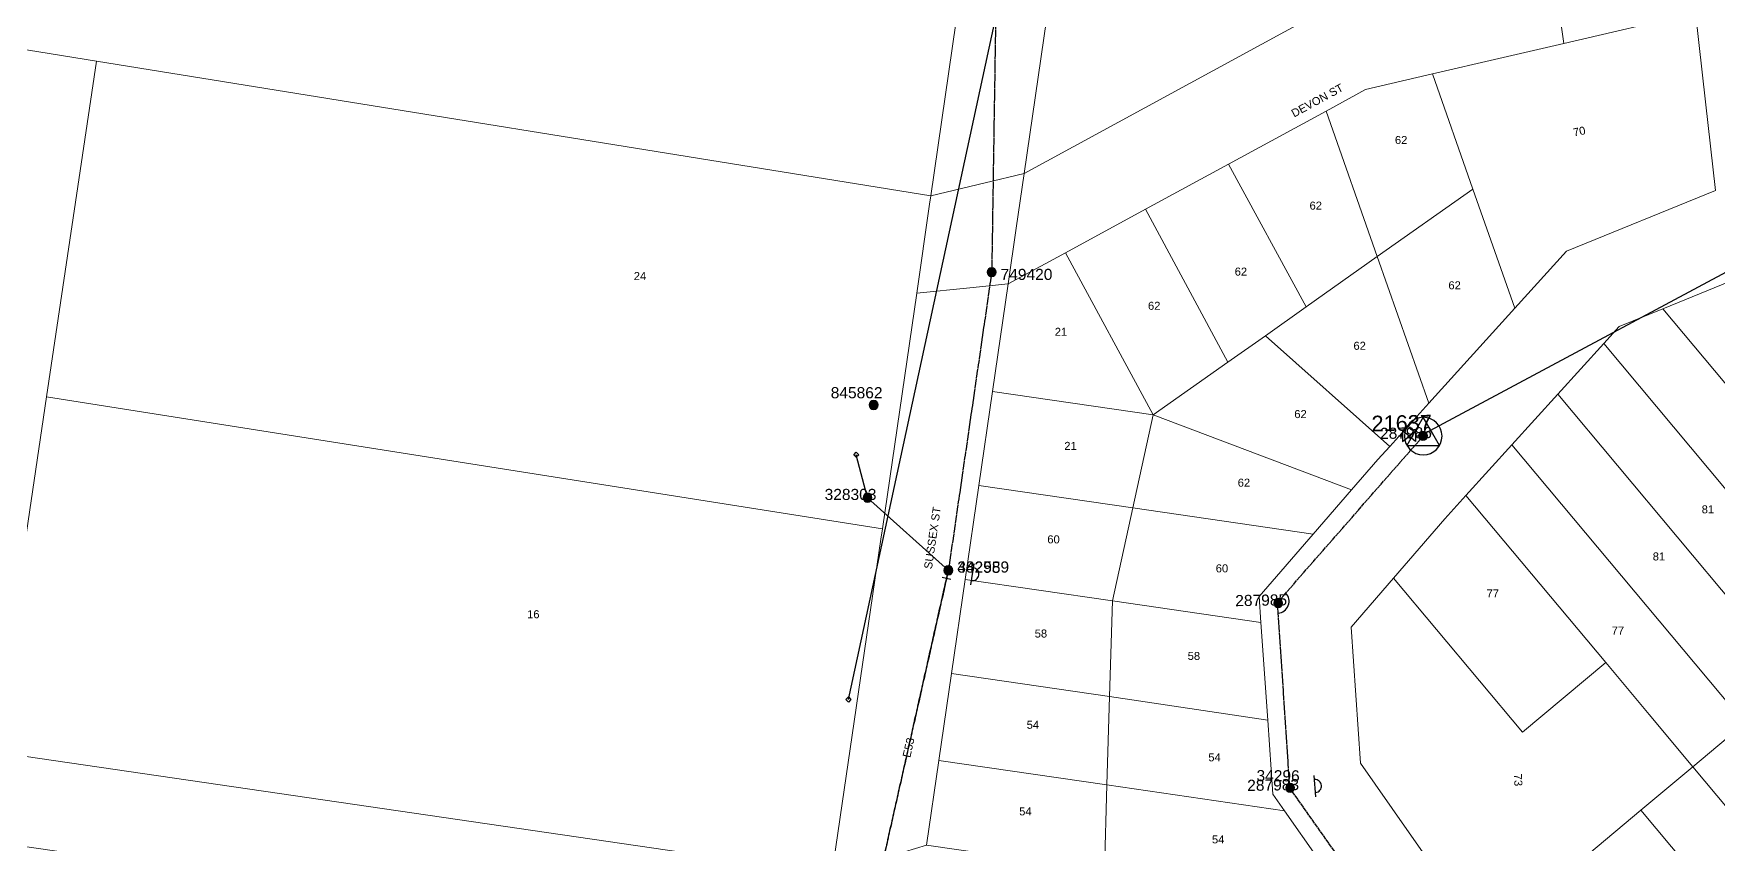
# Model space of a CAD drawing. Header units: metres. Extents: x 259983 to 262112, y 6265371 to 6267114.
# Drawn here: x 260283.7 to 260662.5, y 6265720.9 to 6265903 of the extents above; entities that cross this region are included whole.
import ezdxf
from ezdxf.enums import TextEntityAlignment as Align

# ---------------------------------------------------------------- set-up
doc = ezdxf.new("R2010")
doc.units = ezdxf.units.M
doc.linetypes.add('Cable Exist OH', pattern=[1, 1, 0])
doc.layers.get('0').update_dxf_attribs({"color": 6})
doc.layers.add('Cadastre Land Parcels_SP_EXT', color=9, linetype='Continuous', lineweight=5)
doc.layers.add('Cadastre Roads_SP_EXT', color=9, linetype='Continuous', lineweight=5)
for name, color, linetype in [('Equip_LV_EXT', 7, 'Continuous'), ('Equip_SP_HV_EXT', 7, 'Continuous'), ('Mains_HV_EXT', 7, 'Continuous'), ('Mains_LV_EXT', 7, 'Continuous'), ('Services_SP_EXT', 7, 'Continuous'), ('Sub_SP_TR_HV_LV_EXT', 7, 'Continuous'), ('SupportsOH_SP_TR_HV_LV_SL_EXT', 7, 'Continuous')]:
    doc.layers.add(name, color=color, linetype=linetype)
doc.styles.add('POLE_LABEL', font='arial.ttf')
doc.styles.get("Standard").update_dxf_attribs({"font": 'arial.ttf'})

# ---------------------------------------------------------------- blocks, each defined once
blk = doc.blocks.new('SUB_POLE_EXT')
blk.add_wipeout([(0, 4.22), (0.42, 4.2), (0.83, 4.14), (1.21, 4.05), (1.62, 3.9), (1.99, 3.72), (2.35, 3.51), (2.68, 3.26), (2.99, 2.99), (3.28, 2.66), (3.52, 2.34), (3.76, 1.92), (3.9, 1.62), (4.04, 1.23), (4.18, 0.63), (4.22, 0), (4.18, -0.61), (4.06, -1.15), (3.9, -1.62), (3.58, -2.24), (3.22, -2.73), (2.97, -3.01), (2.68, -3.26), (2.36, -3.5), (2, -3.72), (1.64, -3.89), (1.25, -4.03), (0.82, -4.14), (0.42, -4.2), (0, -4.22), (-0.41, -4.2), (-0.8, -4.15), (-1.21, -4.05), (-1.62, -3.9), (-1.99, -3.73), (-2.35, -3.51), (-2.68, -3.26), (-2.96, -3.02), (-3.23, -2.72), (-3.51, -2.35), (-3.71, -2.01), (-3.91, -1.6), (-4.05, -1.21), (-4.16, -0.76), (-4.22, -0.14), (-4.21, 0.39), (-4.14, 0.83), (-4.03, 1.27), (-3.9, 1.63), (-3.71, 2.02), (-3.5, 2.37), (-3.28, 2.67), (-2.99, 2.99), (-2.68, 3.27), (-2.33, 3.52), (-1.98, 3.73), (-1.63, 3.9), (-1.2, 4.05), (-0.78, 4.15), (-0.4, 4.21)])
blk.add_line((2.16, 0.48), (2.16, 0.48, 0))
blk.add_lwpolyline([(-4.22, 0, 1), (4.22, 0, 1)], format="xyb", close=True)
blk.add_lwpolyline([(2.14, 0.52), (0, 4.22), (-3.66, -2.11), (3.66, -2.11)], close=True)
for tag, height, flags, p in [('ASSET_NUM', 3.5, 8, (2, 2)), ('STREET_CODE', 0.2, 9, (1.5, 0)), ('CONSTRUCTED_VOLTAGE', 0.2, 9, (1.5, -0.2)), ('OPERATING_VOLTAGE', 0.2, 9, (1.5, -0.6)), ('OPERATED_BY', 0.2, 9, (1.5, -0.8)), ('ORIENTATION', 0.2, 9, (1.5, -1.2)), ('OWNED_BY', 0.2, 9, (1.5, -1.4)), ('SECONDARY_VOLTAGE', 0.2, 9, (1.5, -1.6)), ('STATE', 0.2, 9, (1.5, -1.8)), ('SUBSTATION_TYPE', 0.2, 9, (1.5, -2)), ('STREETNAME', 0.2, 9, (1.5, -2.8)), ('SUBURB', 0.2, 9, (1.5, -3)), ('Z', 0.2, 1, (1.5, -3.4)), ('NO_PHASES', 0.2, 9, (1.5, -0.4)), ('MAINTAINED_BY', 0.2, 9, (1.5, -1)), ('USAGE', 0.2, 9, (1.5, -2.2)), ('LEGEND', 0.2, 9, (1.5, -2.4)), ('LOCATION', 0.2, 9, (1.5, -2.6)), ('NOTES', 0.2, 9, (1.5, -3.2))]:
    blk.add_attdef(tag, text='', height=height, dxfattribs=dict(flags=flags)).set_placement(p, align=Align.MIDDLE_LEFT)
blk = doc.blocks.new('LV_OH_LINKS_DISTFUSE_EXT')
for p, q in [((0, 0), (0.96, 0)), ((3.84, 0), (4.8, 0))]:
    blk.add_line(p, q)
blk.add_lwpolyline([(3.84, -1.2), (3.84, 1.2), (0.96, -1.2), (0.96, 1.2)], close=True)
at = {"flags": 9}
for tag, p in [('ACTUAL_STATUS', (0, 0)), ('CONSTRUCTED_VOLTAGE', (0, -0.2)), ('OPERATING_VOLTAGE', (0, -0.6)), ('ORIENTATION', (0, -0.8)), ('OWNED_BY', (0, -1)), ('STATE', (0, -1.2)), ('SWITCH_TYPE', (0, -1.4)), ('NO_PHASES', (0, -0.4)), ('USAGE', (0, -1.6)), ('NOTES', (0, -1.8))]:
    blk.add_attdef(tag, text='', height=0.2, dxfattribs=at).set_placement(p, align=Align.MIDDLE_LEFT)
at = {"flags": 1}
blk.add_attdef('Z', (0, 0), '', height=0.2, dxfattribs=at)
blk = doc.blocks.new('CCP_EXT')
blk.add_wipeout([(0, 0.57), (0.57, 0), (0, -0.57), (-0.57, 0)])
blk.add_lwpolyline([(-0.57, 0), (0, 0.57), (0.57, 0), (0, -0.57), (-0.57, 0)])
at = {"flags": 1}
blk.add_attdef('Z', (0, 0), '', height=0.2, dxfattribs=at)
at = {"flags": 9}
for tag, p in [('CCP_TYPE', (0, 0)), ('CONSTRUCTED_VOLTAGE', (0, -0.2)), ('OPERATING_VOLTAGE', (0, -0.6)), ('ORIENTATION', (0, -0.8)), ('OWNED_BY', (0, -1)), ('STATE', (0, -1.8)), ('NO_PHASES', (0, -0.4)), ('USAGE', (0, -1.2)), ('LEGEND', (0, -1.4)), ('LIFE_SUPPORT', (0, -1.6)), ('NOTES', (0, -2))]:
    blk.add_attdef(tag, text='', height=0.2, dxfattribs=at).set_placement(p, align=Align.MIDDLE_LEFT)
blk = doc.blocks.new('POLE_EXT')
blk.add_hatch(color=256).paths.add_polyline_path([(-1, 0, 1), (1, 0, 1)])
blk.add_lwpolyline([(-1, 0, 1), (1, 0, 1)], format="xyb", close=True)
for tag, height, flags, p in [('pNumber', 2.5, 8, (-17.84, 2.07)), ('OWNED_BY', 0.2, 9, (1.35, -0.4)), ('SPECIAL_USE', 0.2, 9, (1.35, -0.8)), ('STATE', 0.2, 9, (1.35, -1)), ('cLV', 0.2, 9, (1.35, -1.4)), ('hDepth', 0.2, 9, (1.35, -1.6)), ('hDia', 0.2, 9, (1.35, -1.8)), ('cHV', 0.2, 9, (1.35, -2)), ('cLinedev', 0.2, 9, (1.35, -3.4)), ('pExisting', 0.2, 9, (1.35, -3.8)), ('PARENT', 0.2, 9, (1.35, -0.6)), ('USAGE', 0.2, 9, (1.35, -1.2)), ('LBRACKET', 0.2, 9, (1.35, -2.2)), ('LExisting', 0.2, 9, (1.35, -2.4)), ('LANTNUMBER', 0.2, 9, (1.35, -2.6)), ('LOther', 0.2, 9, (1.35, -2.8)), ('LRemove', 0.2, 9, (1.35, -3)), ('LEGEND', 0.2, 9, (1.35, -3.2)), ('LOCATION', 0.2, 9, (1.35, -3.6)), ('pFooting', 0.2, 9, (1.35, -4.4)), ('pNew', 0.2, 9, (1.35, -4.6)), ('pRelocate', 0.2, 9, (1.35, -5)), ('pRemove', 0.2, 9, (1.35, -5.2)), ('pReplace', 0.2, 9, (1.35, -5.4)), ('pStay', 0.2, 9, (1.35, -5.6)), ('pType', 0.2, 9, (1.35, -5.8)), ('cspan', 0.2, 9, (1.35, -6)), ('STREETNAME', 0.2, 9, (1.35, -6.2)), ('SUBURB', 0.2, 9, (1.35, -6.4)), ('OPERATED_BY', 0.2, 9, (1.36, -7.01)), ('PFNUMBER', 0.2, 9, (1.35, -4)), ('NEWPFNUMBER', 0.2, 9, (1.35, -4.2)), ('NOTES', 0.2, 9, (1.35, -6.6)), ('MAINTAINED_BY', 0.2, 9, (1.36, -6.81))]:
    blk.add_attdef(tag, text='', height=height, dxfattribs=dict(flags=flags)).set_placement(p, align=Align.MIDDLE_LEFT)
at = {"style": 'POLE_LABEL'}
for tag, height, flags, p in [('STRUCTURE_PLANT_NUMBER', 0.2, 9, (1.35, 0.03)), ('ASSET_NUM', 2.5, 8, (2, 2)), ('STREET_CODE', 0.2, 9, (1.35, -0.2))]:
    blk.add_attdef(tag, text='', height=height, dxfattribs=dict(at, flags=flags)).set_placement(p, align=Align.MIDDLE_LEFT)
at = {"flags": 1}
blk.add_attdef('Z', (1.35, -7.33), '', height=0.2, dxfattribs=at)
blk = doc.blocks.new('HV_USL_CLOSED_EXT')
blk.add_line((2.4, 5.5), (-2.4, 5.5))
blk.add_lwpolyline([(1.44, 5.5, 0.414214), (0, 6.94, 0.414214), (-1.44, 5.5)], format="xyb")
for tag, height, flags, p in [('STREET_CODE', 0.2, 9, (1.5, 0)), ('ASSET_NUM', 2.5, 8, (2, 2)), ('ACTUAL_STATUS', 0.2, 9, (1.5, -0.2)), ('CONSTRUCTED_VOLTAGE', 0.2, 9, (1.5, -0.4)), ('OPERATING_VOLTAGE', 0.2, 9, (1.5, -0.8)), ('ORIENTATION', 0.2, 9, (1.5, -1)), ('OWNED_BY', 0.2, 9, (1.5, -1.2)), ('OPERATED_BY', 0.2, 9, (1.5, -1.4)), ('STATE', 0.2, 9, (1.5, -1.8)), ('SWITCH_TYPE', 0.2, 9, (1.5, -2)), ('STREETNAME', 0.2, 9, (1.5, -2.8)), ('SUBURB', 0.2, 9, (1.5, -3)), ('Z', 0.2, 1, (1.5, -3.6)), ('NO_PHASES', 0.2, 9, (1.5, -0.6)), ('MAINTAINED_BY', 0.2, 9, (1.5, -1.6)), ('USAGE', 0.2, 9, (1.5, -2.2)), ('LEGEND', 0.2, 9, (1.5, -2.4)), ('LOCATION', 0.2, 9, (1.5, -2.6)), ('NOTES', 0.2, 9, (1.5, -3.2)), ('LABEL_ALIGNMENT', 0.2, 9, (1.5, -3.4))]:
    blk.add_attdef(tag, text='', height=height, dxfattribs=dict(flags=flags)).set_placement(p, align=Align.MIDDLE_LEFT)
blk = doc.blocks.new('End Shackle_EXT')
blk.add_wipeout([(0, 0.25), (1.81, 0.25), (1.82, -0.25), (0, -0.25)])
blk.add_line((1.81, -1), (1.81, 1))
at = {"flags": 1}
blk.add_attdef('Z', (0, 0), '', height=0.2, dxfattribs=at)
at = {"flags": 9}
for tag, p in [('CONNECTOR_TYPE', (0, 0)), ('CONSTRUCTED_VOLTAGE', (0, -0.2)), ('OPERATING_VOLTAGE', (0, -0.6)), ('ORIENTATION', (0, -0.8)), ('OWNED_BY', (0, -1)), ('STATE', (0, -1.2)), ('NO_PHASES', (0, -0.4)), ('USAGE', (0, -1.4)), ('NOTES', (0, -1.6))]:
    blk.add_attdef(tag, text='', height=0.2, dxfattribs=at).set_placement(p, align=Align.MIDDLE_LEFT)

msp = doc.modelspace()

# ---------------------------------------------------------------- linework, layer by layer
at = {"layer": 'Cadastre Land Parcels_SP_EXT', "linetype": 'Continuous'}
for points in [[(260497.52, 6265950), (260497.71, 6265951.41), (260315.61, 6265978.71), (260313.56, 6265979.03), (260302.63, 6265968.47), (260280.74, 6265947.34), (260269.79, 6265936.78), (260258.87, 6265926.22), (260247.8, 6265915.54), (260238.44, 6265906.45), (260297.78, 6265896.85), (260485.44, 6265866.63), (260497.52, 6265950)], [(260624.94, 6265920.85), (260515.88, 6265936.67), (260506.42, 6265871.66), (260576.03, 6265909.46), (260624.94, 6265920.85)], [(260628.4, 6265854.19), (260661.88, 6265867.78), (260659.66, 6265887.75), (260657.45, 6265907.75), (260627.84, 6265900.88), (260613.19, 6265897.47), (260598.26, 6265894), (260607.35, 6265868.12), (260616.76, 6265841.34), (260628.4, 6265854.19)], [(260482.26, 6265844.77), (260485.16, 6265864.7), (260485.44, 6265866.63), (260297.78, 6265896.85), (260286.57, 6265821.4), (260474.55, 6265791.75), (260482.26, 6265844.77)], [(260607.35, 6265868.12), (260598.26, 6265894), (260583.22, 6265890.5), (260574.36, 6265885.67), (260585.85, 6265852.96), (260607.35, 6265868.12)], [(260585.85, 6265852.96), (260574.36, 6265885.67), (260552.4, 6265873.75), (260569.84, 6265841.63), (260585.85, 6265852.96)], [(260569.84, 6265841.63), (260552.4, 6265873.75), (260533.73, 6265863.6), (260552.22, 6265829.24), (260560.71, 6265835.18), (260569.84, 6265841.63)], [(260616.76, 6265841.34), (260607.35, 6265868.12), (260585.85, 6265852.96), (260597.43, 6265819.99), (260616.76, 6265841.34)], [(260552.22, 6265829.24), (260533.73, 6265863.6), (260515.7, 6265853.78), (260535.46, 6265817.38), (260552.22, 6265829.24)], [(260515.7, 6265853.78), (260502.8, 6265846.8), (260499.29, 6265822.64), (260535.46, 6265817.38), (260515.7, 6265853.78)], [(260715.23, 6265787.25), (260664.93, 6265847.28), (260650.1, 6265841.24), (260703.53, 6265777.46), (260715.23, 6265787.25)], [(260703.53, 6265777.46), (260650.1, 6265841.24), (260640.25, 6265837.27), (260636.78, 6265833.41), (260691.84, 6265767.68), (260703.53, 6265777.46)], [(260680.16, 6265757.89), (260691.84, 6265767.68), (260636.78, 6265833.41), (260626.45, 6265822.03), (260680.16, 6265757.89)], [(260474.55, 6265791.75), (260286.57, 6265821.4), (260274.71, 6265741.63), (260463.18, 6265714.16), (260474.19, 6265789.43), (260474.55, 6265791.75)], [(260535.46, 6265817.38), (260499.29, 6265822.64), (260496.22, 6265801.54), (260530.89, 6265796.47), (260535.46, 6265817.38)], [(260680.16, 6265757.89), (260626.45, 6265822.03), (260616.11, 6265810.64), (260668.48, 6265748.1), (260680.16, 6265757.89)], [(260580.03, 6265800.5), (260535.46, 6265817.38), (260530.89, 6265796.47), (260571.45, 6265790.6), (260580.03, 6265800.5)], [(260668.48, 6265748.1), (260616.11, 6265810.64), (260605.78, 6265799.23), (260637.23, 6265761.7), (260647, 6265750.01), (260656.81, 6265738.31), (260668.48, 6265748.1)], [(260530.89, 6265796.47), (260496.22, 6265801.54), (260493.15, 6265780.41), (260526.31, 6265775.57), (260530.89, 6265796.47)], [(260637.23, 6265761.7), (260605.78, 6265799.23), (260601.07, 6265794.03), (260589.5, 6265780.7), (260618.52, 6265746.04), (260637.23, 6265761.7)], [(260571.45, 6265790.6), (260530.89, 6265796.47), (260526.31, 6265775.57), (260559.67, 6265770.75), (260559.28, 6265776.57), (260571.45, 6265790.6)], [(260526.31, 6265775.57), (260493.15, 6265780.41), (260490.07, 6265759.29), (260525.65, 6265754.11), (260526.31, 6265775.57)], [(260589.5, 6265780.7), (260579.94, 6265769.67), (260582.06, 6265739.09), (260592.5, 6265724.22), (260601.29, 6265711.7), (260610.07, 6265699.18), (260621.76, 6265708.94), (260633.44, 6265718.73), (260645.13, 6265728.52), (260656.81, 6265738.31), (260647, 6265750.01), (260637.23, 6265761.69), (260618.52, 6265746.04), (260589.5, 6265780.7)], [(260559.67, 6265770.75), (260526.31, 6265775.57), (260525.65, 6265754.11), (260561.21, 6265748.77), (260559.67, 6265770.75)], [(260525.65, 6265754.11), (260490.07, 6265759.29), (260487.23, 6265739.69), (260525.06, 6265734.21), (260525.65, 6265754.11)], [(260561.21, 6265748.77), (260525.65, 6265754.11), (260525.06, 6265734.21), (260564.98, 6265728.4), (260562.37, 6265732.11), (260561.21, 6265748.77)], [(260726.78, 6265678.53), (260668.48, 6265748.1), (260656.81, 6265738.31), (260715.1, 6265668.74), (260726.78, 6265678.53)], [(260525.06, 6265734.21), (260487.23, 6265739.69), (260484.45, 6265720.7), (260524.49, 6265714.89), (260525.06, 6265734.21)], [(260715.1, 6265668.74), (260656.81, 6265738.31), (260645.13, 6265728.52), (260703.41, 6265658.96), (260715.1, 6265668.74)], [(260564.98, 6265728.4), (260525.06, 6265734.21), (260524.49, 6265714.89), (260580.16, 6265706.78), (260564.98, 6265728.4)], [(260703.41, 6265658.96), (260645.13, 6265728.52), (260633.44, 6265718.73), (260691.73, 6265649.17), (260703.41, 6265658.96)]]:
    msp.add_lwpolyline(points, close=True, dxfattribs=at)
at = {"layer": 'Cadastre Roads_SP_EXT', "linetype": 'Continuous'}
for points in [[(260515.88, 6265936.67), (260507.76, 6265942.56), (260497.52, 6265950), (260485.44, 6265866.63), (260497.63, 6265869.55), (260506.42, 6265871.66), (260515.88, 6265936.67)], [(260627.84, 6265900.88), (260626.39, 6265910.9), (260624.94, 6265920.85), (260576.03, 6265909.46), (260506.42, 6265871.66), (260504.62, 6265859.31), (260502.8, 6265846.8), (260515.7, 6265853.78), (260533.73, 6265863.6), (260552.4, 6265873.75), (260574.36, 6265885.67), (260583.22, 6265890.5), (260598.26, 6265894), (260613.19, 6265897.47), (260627.84, 6265900.88)], [(260274.71, 6265741.63), (260273.5, 6265741.82), (260069.29, 6265771.61), (260062.93, 6265761.75), (260057.33, 6265753.07), (260080.73, 6265749.67), (260104.84, 6265746.15), (260128.91, 6265742.61), (260153.01, 6265739.09), (260177.11, 6265735.6), (260201.22, 6265732.07), (260225.32, 6265728.55), (260243.4, 6265725.93), (260261.48, 6265723.27), (260279.56, 6265720.65), (260297.64, 6265718.02), (260315.69, 6265715.35), (260406.05, 6265702.19), (260424.17, 6265699.56), (260442.23, 6265696.9), (260460.28, 6265694.26), (260461.74, 6265704.27), (260463.18, 6265714.16), (260274.71, 6265741.63)]]:
    msp.add_lwpolyline(points, close=True, dxfattribs=at)
at = {"layer": 'Mains_HV_EXT', "linetype": 'Cable Exist OH'}
for points in [[(260566.21, 6265733.48), (260563.38, 6265775.18), (260563.43, 6265775.23)], [(260588.89, 6265701.36), (260566.21, 6265733.48)]]:
    msp.add_lwpolyline(points, dxfattribs=at)
at = {"layer": 'Mains_HV_EXT', "linetype": 'Continuous'}
msp.add_lwpolyline([(260563.54, 6265772.81, 0.63358), (260565.26, 6265777.33)], format="xyb", dxfattribs=at)

# ---------------------------------------------------------------- block references
at = {"layer": 'Equip_SP_HV_EXT'}
ref = msp.add_blockref('HV_USL_CLOSED_EXT', (260489.39, 6265782.44), dxfattribs=dict(at, rotation=260.7843667983635))
ref.add_attrib('ASSET_NUM', '34295', dxfattribs={"layer": '0', "height": 2.5, "rotation": 359.4815}).set_placement((260491.39, 6265783.19), align=Align.MIDDLE_LEFT)
ref = msp.add_blockref('HV_USL_CLOSED_EXT', (260566.38, 6265733.49), dxfattribs=dict(at, rotation=274.9341643461297))
ref.add_attrib('ASSET_NUM', '34296', dxfattribs={"layer": '0', "height": 2.5, "rotation": 359.5818}).set_placement((260568.38, 6265734.24), align=Align.BOTTOM_RIGHT)
at = {"layer": 'Sub_SP_TR_HV_LV_EXT'}
ref = msp.add_blockref('SUB_POLE_EXT', (260596.19, 6265812.61), dxfattribs=at)
ref.add_attrib('ASSET_NUM', '21637', dxfattribs={"layer": '0', "height": 3.5, "rotation": 1}).set_placement((260598.19, 6265812.86), align=Align.BOTTOM_RIGHT)
at = {"layer": 'SupportsOH_SP_TR_HV_LV_SL_EXT'}
ref = msp.add_blockref('POLE_EXT', (260499.13, 6265849.45), dxfattribs=at)
ref.add_attrib('ASSET_NUM', '749420', dxfattribs={"layer": '0', "height": 2.5, "style": 'POLE_LABEL'}).set_placement((260501.13, 6265850.2), align=Align.TOP_LEFT)
ref = msp.add_blockref('POLE_EXT', (260472.58, 6265819.61), dxfattribs=at)
ref.add_attrib('ASSET_NUM', '845862', dxfattribs={"layer": '0', "height": 2.5, "style": 'POLE_LABEL'}).set_placement((260474.58, 6265820.36), align=Align.BOTTOM_RIGHT)
ref = msp.add_blockref('POLE_EXT', (260471.21, 6265798.75), dxfattribs=at)
ref.add_attrib('ASSET_NUM', '328303', dxfattribs={"layer": '0', "height": 2.5, "style": 'POLE_LABEL'}).set_placement((260473.21, 6265799.5), align=Align.MIDDLE_RIGHT)
ref = msp.add_blockref('POLE_EXT', (260563.56, 6265775.08), dxfattribs=at)
ref.add_attrib('ASSET_NUM', '287985', dxfattribs={"layer": '0', "height": 2.5, "rotation": 1, "style": 'POLE_LABEL'}).set_placement((260565.56, 6265775.83), align=Align.MIDDLE_RIGHT)
ref = msp.add_blockref('POLE_EXT', (260566.25, 6265733.56), dxfattribs=at)
ref.add_attrib('ASSET_NUM', '287983', dxfattribs={"layer": '0', "height": 2.5, "rotation": 1, "style": 'POLE_LABEL'}).set_placement((260568.25, 6265734.31), align=Align.MIDDLE_RIGHT)

# ---------------------------------------------------------------- texts
at = {"layer": 'Cadastre Land Parcels_SP_EXT'}
for s, rotation, p in [('70', 12.0592, (260630.09, 6265879.92)), ('73', 273.0265, (260616.56, 6265736.68))]:
    msp.add_text(s, height=1.8, rotation=rotation, dxfattribs=at).set_placement(p)
for s, p in [('62', (260589.81, 6265878.25)), ('62', (260570.61, 6265863.51)), ('24', (260418.63, 6265847.68)), ('62', (260553.78, 6265848.68)), ('62', (260601.85, 6265845.6)), ('62', (260534.28, 6265841)), ('21', (260513.31, 6265835.15)), ('62', (260580.49, 6265832.01)), ('62', (260567.18, 6265816.66)), ('21', (260515.46, 6265809.51)), ('62', (260554.46, 6265801.24)), ('81', (260658.81, 6265795.25)), ('60', (260511.64, 6265788.5)), ('81', (260647.8, 6265784.66)), ('60', (260549.52, 6265781.99)), ('77', (260610.42, 6265776.34)), ('16', (260394.64, 6265771.67)), ('58', (260508.8, 6265767.34)), ('77', (260638.57, 6265768)), ('58', (260543.21, 6265762.3)), ('54', (260507, 6265746.83)), ('54', (260547.85, 6265739.52)), ('54', (260505.31, 6265727.37)), ('54', (260548.67, 6265721.07))]:
    msp.add_text(s, height=1.8, dxfattribs=at).set_placement(p)
at = {"layer": 'Cadastre Roads_SP_EXT'}
for s, rotation, p in [('DEVON ST', 28.5123, (260567.14, 6265884.19)), ('SUSSEX ST', 81.7051, (260485.67, 6265782.62))]:
    msp.add_text(s, height=1.8, rotation=rotation, dxfattribs=at).set_placement(p)
at = {"layer": 'Mains_LV_EXT'}
msp.add_text('E53', height=1.8, rotation=77.3418, dxfattribs=at).set_placement((260480.81, 6265740.22))

# ---------------------------------------------------------------- next in the draw order: linework, layer by layer
at = {"layer": 'Cadastre Land Parcels_SP_EXT', "linetype": 'Continuous'}
for points in [[(260588.64, 6265810.29), (260597.43, 6265819.99), (260585.85, 6265852.96), (260569.84, 6265841.63), (260560.71, 6265835.18), (260588.64, 6265810.29)], [(260588.64, 6265810.29), (260560.71, 6265835.18), (260552.22, 6265829.24), (260535.46, 6265817.38), (260580.03, 6265800.5), (260586, 6265807.38), (260588.64, 6265810.29)]]:
    msp.add_lwpolyline(points, close=True, dxfattribs=at)
at = {"layer": 'Cadastre Roads_SP_EXT', "linetype": 'Continuous'}
for points in [[(260657.45, 6265907.75), (260659.66, 6265887.75), (260661.88, 6265867.78), (260628.4, 6265854.19), (260616.76, 6265841.34), (260597.43, 6265819.99), (260588.64, 6265810.29), (260586, 6265807.38), (260580.03, 6265800.5), (260571.45, 6265790.6), (260559.28, 6265776.57), (260559.67, 6265770.75), (260561.21, 6265748.77), (260562.37, 6265732.11), (260564.98, 6265728.4), (260580.16, 6265706.78)], [(260601.29, 6265711.7), (260592.5, 6265724.22), (260582.06, 6265739.09), (260579.94, 6265769.67), (260589.5, 6265780.7), (260601.07, 6265794.03), (260605.78, 6265799.23), (260616.11, 6265810.64), (260626.45, 6265822.03), (260636.78, 6265833.41), (260640.25, 6265837.27), (260650.1, 6265841.24), (260664.93, 6265847.28)]]:
    msp.add_lwpolyline(points, dxfattribs=at)
at = {"layer": 'Mains_HV_EXT', "linetype": 'Cable Exist OH'}
msp.add_lwpolyline([(260563.43, 6265775.23), (260596.15, 6265812.62)], dxfattribs=at)
at = {"layer": 'Services_SP_EXT'}
msp.add_lwpolyline([(260685.59, 6265860.87), (260595.39, 6265812.61)], dxfattribs=at)

# ---------------------------------------------------------------- next in the draw order: block references
at = {"layer": 'Equip_LV_EXT', "rotation": 180.0000000000001}
msp.add_blockref('LV_OH_LINKS_DISTFUSE_EXT', (260595.39, 6265812.61), dxfattribs=at)
at = {"layer": 'Services_SP_EXT'}
msp.add_blockref('CCP_EXT', (260468.67, 6265808.41), dxfattribs=at)
at = {"layer": 'Services_SP_EXT', "rotation": 90.0000000000002}
msp.add_blockref('CCP_EXT', (260466.9, 6265753.41), dxfattribs=at)
at = {"layer": 'SupportsOH_SP_TR_HV_LV_SL_EXT'}
ref = msp.add_blockref('POLE_EXT', (260596.12, 6265812.66), dxfattribs=at)
ref.add_attrib('ASSET_NUM', '287986', dxfattribs={"layer": '0', "height": 2.5, "rotation": 1, "style": 'POLE_LABEL'}).set_placement((260598.12, 6265813.41), align=Align.MIDDLE_RIGHT)

# ---------------------------------------------------------------- next in the draw order: linework, layer by layer
at = {"layer": 'Cadastre Roads_SP_EXT', "linetype": 'Continuous'}
msp.add_lwpolyline([(260499.29, 6265822.64), (260502.8, 6265846.8), (260494.25, 6265845.96), (260482.26, 6265844.77), (260474.55, 6265791.75), (260474.19, 6265789.43), (260463.18, 6265714.16), (260472.13, 6265716.91), (260484.45, 6265720.7), (260487.23, 6265739.69), (260490.07, 6265759.29), (260493.15, 6265780.41), (260496.22, 6265801.54), (260499.29, 6265822.64)], close=True, dxfattribs=at)
at = {"layer": 'Services_SP_EXT'}
for points in [[(260466.9, 6265753.41), (260520.47, 6266001.15)], [(260489.39, 6265782.44), (260471.21, 6265798.75), (260468.67, 6265808.41)]]:
    msp.add_lwpolyline(points, dxfattribs=at)

# ---------------------------------------------------------------- next in the draw order: block references
at = {"layer": 'Mains_LV_EXT', "rotation": 257.3417332101656}
msp.add_blockref('End Shackle_EXT', (260489.39, 6265782.44), dxfattribs=at)

# ---------------------------------------------------------------- next in the draw order: linework, layer by layer
at = {"layer": 'Mains_HV_EXT', "linetype": 'Cable Exist OH'}
for points in [[(260521.22, 6266001.38), (260500.56, 6265942.37), (260499.13, 6265849.45), (260489.39, 6265782.44)], [(260489.39, 6265782.44), (260470.19, 6265697.3), (260455.51, 6265631.61)]]:
    msp.add_lwpolyline(points, dxfattribs=at)
at = {"layer": 'Mains_LV_EXT', "linetype": 'Cable Exist OH'}
msp.add_lwpolyline([(260470.23, 6265697.15), (260489.39, 6265782.44)], dxfattribs=at)

# ---------------------------------------------------------------- next in the draw order: block references
at = {"layer": 'SupportsOH_SP_TR_HV_LV_SL_EXT'}
ref = msp.add_blockref('POLE_EXT', (260489.39, 6265782.44), dxfattribs=at)
ref.add_attrib('ASSET_NUM', '482589', dxfattribs={"layer": '0', "height": 2.5, "style": 'POLE_LABEL'}).set_placement((260491.39, 6265783.19), align=Align.MIDDLE_LEFT)

doc.saveas('drawing.dxf')
